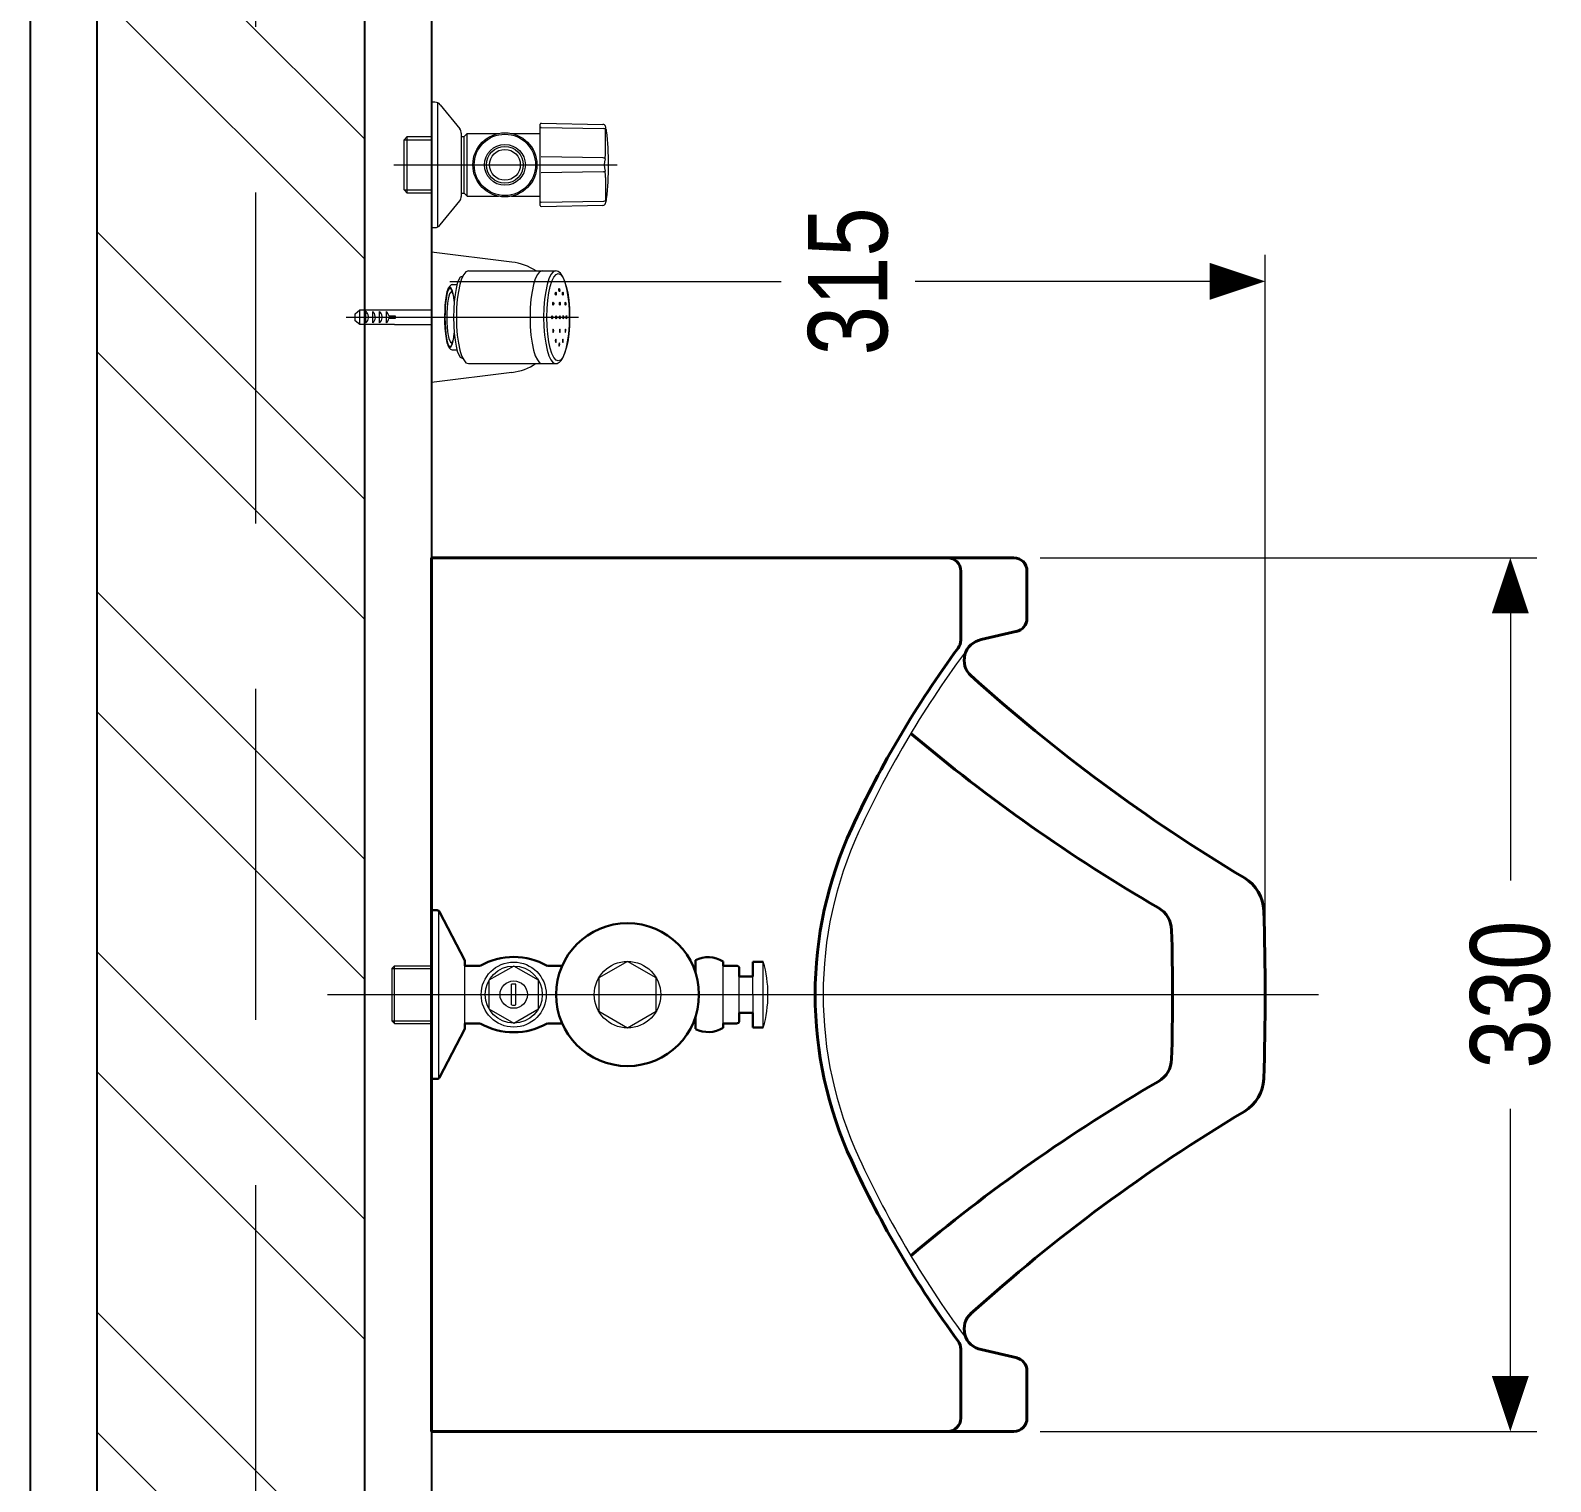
# Model space of a CAD drawing. Header units: inches. Extents: x 3 to 218426, y 2 to 56473.
# Drawn here: x 35392 to 35966, y 21539 to 22087 of the extents above; entities that cross this region are included whole.
import ezdxf

# ---------------------------------------------------------------- set-up
doc = ezdxf.new("R2010")
doc.units = ezdxf.units.IN
doc.header["$MEASUREMENT"] = 0
doc.linetypes.add('CENTER', pattern=[50.8, 31.75, -6.35, 6.35, -6.35])
doc.linetypes.add('HIDDEN2', pattern=[0.1875, 0.125, -0.0625])
for name, color, linetype, lineweight in [('AS', 8, 'HIDDEN2', 5), ('BODY', 7, 'Continuous', 40), ('BODY2', 7, 'Continuous', 15), ('CENTER', 9, 'CENTER', 0), ('Dimensi', 252, 'Continuous', 9), ('FITTING', 7, 'Continuous', 13), ('FITTING2', 7, 'Continuous', 30), ('FITTING3', 7, 'Continuous', 0), ('HATCH', 8, 'Continuous', 5), ('LT-2$0$0SANITARY', 134, 'Continuous', 9)]:
    doc.layers.add(name, color=color, linetype=linetype, lineweight=lineweight)
doc.layers.add('WALL', color=255, linetype='Continuous')
doc.styles.add('arial', font='arial.ttf', dxfattribs={"width": 0.8})

# ---------------------------------------------------------------- blocks, each defined once
blk = doc.blocks.new('*U16')
at = {"layer": 'HATCH'}
h = blk.add_hatch(dxfattribs=at)
h.set_pattern_fill('ANSI32', color=0, scale=10)
h.set_pattern_definition([(45, (-20295.84, -10567.46), (-67.3519, 67.3519), []), (45, (-20250.935, -10567.46), (-67.3519, 67.3519), [])])
h.paths.add_polyline_path([(-3332.89, 50), (-3332.89, -50), (-1705.79, -50), (-1705.79, 50)])
at = {"layer": 'WALL', "color": 0}
for points in [[(-3332.89, 75), (-1705.79, 75), (-1705.79, -75), (-3332.89, -75)], [(-3332.89, 50), (-1705.79, 50), (-1705.79, -50), (-3332.89, -50)]]:
    blk.add_lwpolyline(points, close=True, dxfattribs=at)
blk = doc.blocks.new('LT-2$0$JETWASHER')
at = {"layer": 'LT-2$0$0SANITARY'}
for p, q in [((-5087.13, -9302.66), (-5087.13, -9390.47)), ((-5089.89, -9307.76), (-5088.47, -9306)), ((-5089.89, -9307.76), (-5084.37, -9307.76)), ((-5089.89, -9320.92), (-5089.89, -9307.76)), ((-5088.47, -9306), (-5085.79, -9306)), ((-5085.79, -9306), (-5084.37, -9307.76)), ((-5084.37, -9307.76), (-5084.37, -9320.92)), ((-5089.27, -9310.11), (-5084.99, -9310.11)), ((-5089.27, -9312.69), (-5084.99, -9312.69)), ((-5089.27, -9315.26), (-5084.99, -9315.26)), ((-5089.27, -9317.83), (-5084.99, -9317.83)), ((-5087.64, -9321.19), (-5087.64, -9318.77)), ((-5087.64, -9320.46), (-5086.61, -9320.46)), ((-5086.61, -9318.77), (-5086.61, -9321.19)), ((-5089.96, -9334.82), (-5089.96, -9320.92)), ((-5089.96, -9320.92), (-5089.89, -9320.92)), ((-5086.61, -9321.19), (-5087.64, -9321.19)), ((-5084.37, -9320.92), (-5084.3, -9320.92)), ((-5084.3, -9320.92), (-5084.3, -9334.82)), ((-5040.2, -9325.74), (-5038.99, -9324.53)), ((-5040.2, -9325.74), (-5018.9, -9325.74)), ((-5040.2, -9334.82), (-5040.2, -9325.74)), ((-5038.99, -9324.53), (-5038.99, -9334.82)), ((-5038.99, -9324.53), (-5020.12, -9324.53)), ((-5029.55, -9320.69), (-5029.55, -9405)), ((-5020.12, -9324.53), (-5020.12, -9334.82)), ((-5020.12, -9324.53), (-5018.9, -9325.74)), ((-5018.9, -9325.74), (-5018.9, -9334.82)), ((-5107.97, -9365.27), (-5111.7, -9334.82)), ((-5111.7, -9334.82), (-5062.56, -9334.82)), ((-5066.29, -9365.27), (-5062.56, -9334.82)), ((-5005.88, -9334.82), (-5053.23, -9334.82)), ((-5053.23, -9334.82), (-5053.23, -9336.16)), ((-5052.97, -9337.27), (-5006.13, -9337.27)), ((-5005.88, -9336.16), (-5005.88, -9334.82)), ((-5099.48, -9342.99), (-5099.48, -9344.5)), ((-5074.78, -9342.99), (-5074.78, -9344.5)), ((-5052.27, -9338.16), (-5043.13, -9345.57)), ((-5006.83, -9338.16), (-5015.98, -9345.57)), ((-5104.63, -9348.8), (-5104.63, -9381.78)), ((-5102.57, -9346.4), (-5102.57, -9346.66)), ((-5071.69, -9346.4), (-5071.69, -9346.66)), ((-5069.63, -9348.8), (-5069.63, -9381.78)), ((-5017.6, -9346.14), (-5041.51, -9346.14)), ((-5040.2, -9347.17), (-5041.39, -9348.35)), ((-5041.39, -9348.35), (-5017.71, -9348.35)), ((-5041.39, -9348.35), (-5041.39, -9360.13)), ((-5040.2, -9346.14), (-5040.2, -9347.17)), ((-5040.2, -9347.17), (-5018.9, -9347.17)), ((-5018.9, -9346.14), (-5018.9, -9347.17)), ((-5018.9, -9347.17), (-5017.71, -9348.35)), ((-5017.71, -9348.35), (-5017.71, -9360.13)), ((-5041.39, -9365.09), (-5041.39, -9375.99)), ((-5017.71, -9365.09), (-5017.71, -9375.99)), ((-5045.25, -9376.3), (-5044.84, -9399.65)), ((-5044.94, -9375.99), (-5014.16, -9375.99)), ((-5043.7, -9376.3), (-5043.28, -9400.04)), ((-5032.17, -9399.77), (-5032.57, -9376.29)), ((-5026.93, -9399.77), (-5026.53, -9376.29)), ((-5015.4, -9376.3), (-5015.82, -9400.04)), ((-5013.85, -9376.3), (-5014.26, -9399.65)), ((-5042.82, -9400.89), (-5043.51, -9400.77)), ((-5034.31, -9400.59), (-5042.9, -9400.59)), ((-5024.79, -9400.59), (-5016.2, -9400.59)), ((-5016.29, -9400.89), (-5015.6, -9400.77))]:
    blk.add_line(p, q, dxfattribs=at)
for points in [[(-5089.27, -9310.11), (-5088.25, -9311.3), (-5086.46, -9311.43), (-5085.28, -9310.4)], [(-5089.27, -9312.69), (-5088.25, -9313.87), (-5086.46, -9314), (-5085.28, -9312.98)], [(-5085.28, -9310.4), (-5085.17, -9310.31), (-5085.08, -9310.22), (-5084.99, -9310.11)], [(-5085.28, -9312.98), (-5085.17, -9312.89), (-5085.08, -9312.79), (-5084.99, -9312.69)], [(-5089.27, -9315.26), (-5088.25, -9316.44), (-5086.46, -9316.57), (-5085.28, -9315.55)], [(-5089.27, -9317.83), (-5088.85, -9318.32), (-5088.28, -9318.65), (-5087.64, -9318.77)], [(-5086.61, -9318.77), (-5085.98, -9318.65), (-5085.41, -9318.32), (-5084.99, -9317.83)], [(-5085.28, -9315.55), (-5085.17, -9315.46), (-5085.08, -9315.36), (-5084.99, -9315.26)], [(-5053.23, -9336.16), (-5053.23, -9336.94), (-5052.87, -9337.67), (-5052.27, -9338.16)], [(-5006.83, -9338.16), (-5006.23, -9337.67), (-5005.88, -9336.94), (-5005.88, -9336.16)], [(-5097.9, -9341.15), (-5099.63, -9342.03), (-5097.67, -9343), (-5093.16, -9343.49)], [(-5098.93, -9341.8), (-5099.27, -9342.1), (-5099.47, -9342.53), (-5099.48, -9342.99)], [(-5097.76, -9341.08), (-5098.19, -9341.25), (-5098.58, -9341.5), (-5098.93, -9341.8)], [(-5096.4, -9340.84), (-5098.79, -9341.49), (-5098.79, -9342.31), (-5096.4, -9342.96)], [(-5091.22, -9339.94), (-5094.23, -9340.14), (-5096.6, -9340.55), (-5097.76, -9341.08)], [(-5096.05, -9341.75), (-5096.98, -9342.17), (-5096.98, -9342.63), (-5096.05, -9343.04)], [(-5081.09, -9340.28), (-5086.21, -9339.69), (-5093.07, -9339.95), (-5096.4, -9340.84)], [(-5083.53, -9340.8), (-5088.46, -9340.45), (-5094.07, -9340.87), (-5096.05, -9341.75)], [(-5076.5, -9341.08), (-5078.76, -9340.05), (-5085.35, -9339.54), (-5091.22, -9339.94)], [(-5078.21, -9343.04), (-5076.22, -9342.16), (-5078.61, -9341.16), (-5083.53, -9340.8)], [(-5081.1, -9343.49), (-5076.6, -9343), (-5074.63, -9342.03), (-5076.35, -9341.15)], [(-5077.86, -9342.96), (-5074.53, -9342.06), (-5075.97, -9340.86), (-5081.09, -9340.28)], [(-5075.33, -9341.8), (-5075.68, -9341.5), (-5076.07, -9341.25), (-5076.5, -9341.08)], [(-5074.78, -9342.99), (-5074.79, -9342.53), (-5074.99, -9342.1), (-5075.33, -9341.8)], [(-5043.13, -9345.57), (-5042.67, -9345.94), (-5042.1, -9346.14), (-5041.51, -9346.14)], [(-5017.6, -9346.14), (-5017.01, -9346.14), (-5016.43, -9345.94), (-5015.98, -9345.57)], [(-5107.97, -9365.27), (-5107.59, -9368.52), (-5106.44, -9371.64), (-5104.63, -9374.36)], [(-5069.63, -9374.36), (-5067.82, -9371.64), (-5066.67, -9368.52), (-5066.29, -9365.27)], [(-5044.94, -9375.99), (-5045.11, -9375.99), (-5045.25, -9376.13), (-5045.25, -9376.3)], [(-5043.39, -9375.99), (-5043.56, -9375.99), (-5043.7, -9376.13), (-5043.7, -9376.3)], [(-5015.4, -9376.3), (-5015.4, -9376.13), (-5015.54, -9375.99), (-5015.71, -9375.99)], [(-5013.85, -9376.3), (-5013.84, -9376.13), (-5013.98, -9375.99), (-5014.15, -9375.99)], [(-5104.63, -9381.78), (-5104.62, -9382.13), (-5104.54, -9382.48), (-5104.38, -9382.79)], [(-5104.38, -9382.79), (-5103.13, -9385.48), (-5094.4, -9387.37), (-5084.87, -9387.02)], [(-5097.41, -9383), (-5097.76, -9382.98), (-5098.04, -9383.03), (-5098.05, -9383.11)], [(-5096.8, -9383.19), (-5096.79, -9383.1), (-5097.07, -9383.02), (-5097.41, -9383)], [(-5096.67, -9381.8), (-5096.68, -9381.9), (-5096.4, -9381.99), (-5096.05, -9382.01)], [(-5096.05, -9382.01), (-5095.71, -9382.03), (-5095.42, -9381.96), (-5095.42, -9381.86)], [(-5091.65, -9383.35), (-5091.65, -9383.26), (-5091.93, -9383.19), (-5092.27, -9383.18)], [(-5084.87, -9387.02), (-5077.05, -9386.73), (-5070.9, -9385), (-5069.88, -9382.79)], [(-5082.61, -9383.35), (-5082.61, -9383.26), (-5082.33, -9383.19), (-5081.99, -9383.18)], [(-5078.84, -9381.86), (-5078.85, -9381.76), (-5078.57, -9381.67), (-5078.22, -9381.65)], [(-5078.21, -9382.01), (-5078.55, -9382.03), (-5078.84, -9381.96), (-5078.84, -9381.86)], [(-5078.22, -9381.65), (-5077.88, -9381.63), (-5077.59, -9381.7), (-5077.59, -9381.8)], [(-5077.59, -9381.8), (-5077.58, -9381.9), (-5077.86, -9381.99), (-5078.21, -9382.01)], [(-5076.83, -9383.31), (-5077.17, -9383.33), (-5077.46, -9383.28), (-5077.46, -9383.19)], [(-5076.21, -9383.11), (-5076.21, -9383.2), (-5076.48, -9383.29), (-5076.83, -9383.31)], [(-5069.88, -9382.79), (-5069.72, -9382.48), (-5069.64, -9382.13), (-5069.63, -9381.78)], [(-5096.04, -9384.34), (-5096.39, -9384.33), (-5096.67, -9384.39), (-5096.67, -9384.47)], [(-5096.67, -9384.47), (-5096.67, -9384.56), (-5096.4, -9384.63), (-5096.05, -9384.65)], [(-5096.05, -9384.65), (-5095.7, -9384.66), (-5095.42, -9384.6), (-5095.42, -9384.52)], [(-5095.42, -9384.52), (-5095.41, -9384.43), (-5095.69, -9384.36), (-5096.04, -9384.34)], [(-5092.27, -9385.33), (-5092.62, -9385.32), (-5092.9, -9385.37), (-5092.9, -9385.44)], [(-5092.9, -9385.44), (-5092.9, -9385.51), (-5092.63, -9385.58), (-5092.28, -9385.59)], [(-5092.28, -9385.59), (-5091.93, -9385.6), (-5091.65, -9385.56), (-5091.65, -9385.48)], [(-5091.65, -9385.48), (-5091.65, -9385.41), (-5091.93, -9385.34), (-5092.27, -9385.33)], [(-5082.61, -9385.48), (-5082.61, -9385.41), (-5082.33, -9385.34), (-5081.99, -9385.33)], [(-5081.98, -9385.59), (-5082.33, -9385.6), (-5082.61, -9385.56), (-5082.61, -9385.48)], [(-5081.99, -9385.33), (-5081.64, -9385.32), (-5081.36, -9385.37), (-5081.36, -9385.44)], [(-5081.36, -9385.44), (-5081.36, -9385.51), (-5081.63, -9385.58), (-5081.98, -9385.59)], [(-5078.84, -9384.52), (-5078.84, -9384.43), (-5078.57, -9384.36), (-5078.22, -9384.34)], [(-5078.22, -9384.34), (-5077.87, -9384.33), (-5077.59, -9384.39), (-5077.59, -9384.47)], [(-5044.85, -9399.65), (-5044.83, -9400.12), (-5044.51, -9400.52), (-5044.07, -9400.65)], [(-5044.07, -9400.65), (-5043.88, -9400.7), (-5043.7, -9400.74), (-5043.51, -9400.77)], [(-5043.28, -9400.04), (-5043.27, -9400.56), (-5042.88, -9401), (-5042.36, -9401.05)], [(-5034.31, -9400.59), (-5033.5, -9400.59), (-5032.69, -9400.55), (-5031.88, -9400.46)], [(-5032.17, -9399.77), (-5032.16, -9400.03), (-5032.06, -9400.28), (-5031.88, -9400.46)], [(-5027.22, -9400.46), (-5028.74, -9400.03), (-5030.36, -9400.03), (-5031.88, -9400.46)], [(-5027.22, -9400.46), (-5027.04, -9400.28), (-5026.94, -9400.03), (-5026.93, -9399.77)], [(-5027.22, -9400.46), (-5026.41, -9400.55), (-5025.6, -9400.59), (-5024.79, -9400.59)], [(-5016.74, -9401.05), (-5016.22, -9401), (-5015.83, -9400.56), (-5015.82, -9400.04)], [(-5015.6, -9400.77), (-5015.41, -9400.74), (-5015.22, -9400.7), (-5015.04, -9400.65)], [(-5015.04, -9400.65), (-5014.59, -9400.52), (-5014.27, -9400.12), (-5014.26, -9399.65)], [(-5042.36, -9401.05), (-5033.84, -9401.95), (-5025.26, -9401.95), (-5016.74, -9401.05)]]:
    blk.add_open_spline(points, degree=3, dxfattribs=at)
for points, knots in [([(-5071.69, -9346.4), (-5071.69, -9344.66), (-5078.6, -9343.24), (-5087.13, -9343.24), (-5095.66, -9343.24), (-5102.57, -9344.66), (-5102.57, -9346.4)], [0, 0, 0, 0, 1, 1, 1, 2, 2, 2, 2]), ([(-5069.63, -9348.8), (-5069.63, -9346.29), (-5077.47, -9344.27), (-5087.13, -9344.27), (-5096.79, -9344.27), (-5104.63, -9346.29), (-5104.63, -9348.8)], [0, 0, 0, 0, 1, 1, 1, 2, 2, 2, 2]), ([(-5017.46, -9362.61), (-5017.46, -9355.93), (-5022.87, -9350.51), (-5029.55, -9350.51), (-5036.23, -9350.51), (-5041.64, -9355.93), (-5041.64, -9362.61), (-5041.64, -9369.29), (-5036.23, -9374.7), (-5029.55, -9374.7), (-5022.87, -9374.7), (-5017.46, -9369.29), (-5017.46, -9362.61), (-5017.46, -9362.61), (-5017.46, -9362.61), (-5017.46, -9362.61)], [0, 0, 0, 0, 1, 1, 1, 2, 2, 2, 3, 3, 3, 4, 4, 4, 5, 5, 5, 5]), ([(-5017.97, -9362.61), (-5017.97, -9356.21), (-5023.16, -9351.03), (-5029.55, -9351.03), (-5035.95, -9351.03), (-5041.13, -9356.21), (-5041.13, -9362.61), (-5041.13, -9369), (-5035.95, -9374.19), (-5029.55, -9374.19), (-5023.16, -9374.19), (-5017.97, -9369), (-5017.97, -9362.61), (-5017.97, -9362.61), (-5017.97, -9362.61), (-5017.97, -9362.61)], [0, 0, 0, 0, 1, 1, 1, 2, 2, 2, 3, 3, 3, 4, 4, 4, 5, 5, 5, 5]), ([(-5021.83, -9362.61), (-5021.83, -9358.35), (-5025.29, -9354.89), (-5029.55, -9354.89), (-5033.81, -9354.89), (-5037.27, -9358.35), (-5037.27, -9362.61), (-5037.27, -9366.87), (-5033.81, -9370.33), (-5029.55, -9370.33), (-5025.29, -9370.33), (-5021.83, -9366.87), (-5021.83, -9362.61), (-5021.83, -9362.61), (-5021.83, -9362.61), (-5021.83, -9362.61)], [0, 0, 0, 0, 1, 1, 1, 2, 2, 2, 3, 3, 3, 4, 4, 4, 5, 5, 5, 5]), ([(-5022.6, -9362.61), (-5022.6, -9358.77), (-5025.71, -9355.66), (-5029.55, -9355.66), (-5033.39, -9355.66), (-5036.5, -9358.77), (-5036.5, -9362.61), (-5036.5, -9366.45), (-5033.39, -9369.56), (-5029.55, -9369.56), (-5025.71, -9369.56), (-5022.6, -9366.45), (-5022.6, -9362.61), (-5022.6, -9362.61), (-5022.6, -9362.61), (-5022.6, -9362.61)], [0, 0, 0, 0, 1, 1, 1, 2, 2, 2, 3, 3, 3, 4, 4, 4, 5, 5, 5, 5]), ([(-5023.73, -9362.61), (-5023.73, -9359.4), (-5026.34, -9356.79), (-5029.55, -9356.79), (-5032.76, -9356.79), (-5035.37, -9359.4), (-5035.37, -9362.61), (-5035.37, -9365.82), (-5032.76, -9368.43), (-5029.55, -9368.43), (-5026.34, -9368.43), (-5023.73, -9365.82), (-5023.73, -9362.61), (-5023.73, -9362.61), (-5023.73, -9362.61), (-5023.73, -9362.61)], [0, 0, 0, 0, 1, 1, 1, 2, 2, 2, 3, 3, 3, 4, 4, 4, 5, 5, 5, 5]), ([(-5069.63, -9376.63), (-5069.63, -9374.13), (-5077.47, -9372.11), (-5087.13, -9372.11), (-5096.79, -9372.11), (-5104.63, -9374.13), (-5104.63, -9376.63)], [0, 0, 0, 0, 1, 1, 1, 2, 2, 2, 2]), ([(-5069.63, -9381.78), (-5069.63, -9379.28), (-5077.47, -9377.25), (-5087.13, -9377.25), (-5096.79, -9377.25), (-5104.63, -9379.28), (-5104.63, -9381.78)], [0, 0, 0, 0, 1, 1, 1, 2, 2, 2, 2]), ([(-5103.63, -9382.78), (-5103.63, -9385.14), (-5096.24, -9387.06), (-5087.13, -9387.06), (-5078.02, -9387.06), (-5070.63, -9385.14), (-5070.63, -9382.78), (-5070.63, -9380.41), (-5078.02, -9378.5), (-5087.13, -9378.5), (-5096.24, -9378.5), (-5103.63, -9380.41), (-5103.63, -9382.78)], [0, 0, 0, 0, 1, 1, 1, 2, 2, 2, 3, 3, 3, 4, 4, 4, 4]), ([(-5098.05, -9383.11), (-5098.05, -9383.2), (-5097.78, -9383.29), (-5097.43, -9383.31), (-5097.09, -9383.33), (-5096.8, -9383.28), (-5096.8, -9383.19)], [0, 0, 0, 0, 1, 1, 1, 2, 2, 2, 2]), ([(-5095.42, -9381.86), (-5095.41, -9381.76), (-5095.69, -9381.67), (-5096.04, -9381.65), (-5096.38, -9381.63), (-5096.67, -9381.7), (-5096.67, -9381.8)], [0, 0, 0, 0, 1, 1, 1, 2, 2, 2, 2]), ([(-5092.9, -9380.84), (-5092.91, -9380.94), (-5092.63, -9381.03), (-5092.28, -9381.04), (-5091.93, -9381.05), (-5091.65, -9380.97), (-5091.65, -9380.87)], [0, 0, 0, 0, 1, 1, 1, 2, 2, 2, 2]), ([(-5091.65, -9380.87), (-5091.65, -9380.76), (-5091.93, -9380.67), (-5092.27, -9380.66), (-5092.62, -9380.66), (-5092.9, -9380.73), (-5092.9, -9380.84)], [2, 2, 2, 2, 3, 3, 3, 4, 4, 4, 4]), ([(-5092.27, -9383.18), (-5092.62, -9383.17), (-5092.9, -9383.23), (-5092.9, -9383.32), (-5092.9, -9383.41), (-5092.63, -9383.49), (-5092.28, -9383.5), (-5091.94, -9383.51), (-5091.66, -9383.44), (-5091.65, -9383.35)], [1, 1, 1, 1, 2, 2, 2, 3, 3, 3, 4, 4, 4, 4]), ([(-5087.76, -9380.5), (-5087.76, -9380.6), (-5087.48, -9380.69), (-5087.13, -9380.69), (-5086.78, -9380.69), (-5086.5, -9380.6), (-5086.5, -9380.5), (-5086.5, -9380.39), (-5086.78, -9380.3), (-5087.13, -9380.3), (-5087.48, -9380.3), (-5087.76, -9380.39), (-5087.76, -9380.5)], [0, 0, 0, 0, 1, 1, 1, 2, 2, 2, 3, 3, 3, 4, 4, 4, 4]), ([(-5087.75, -9382.01), (-5087.75, -9382.1), (-5087.47, -9382.18), (-5087.13, -9382.18), (-5086.79, -9382.18), (-5086.51, -9382.1), (-5086.51, -9382.01), (-5086.51, -9381.91), (-5086.79, -9381.83), (-5087.13, -9381.83), (-5087.47, -9381.83), (-5087.75, -9381.91), (-5087.75, -9382.01)], [0, 0, 0, 0, 1, 1, 1, 2, 2, 2, 3, 3, 3, 4, 4, 4, 4]), ([(-5087.73, -9383.4), (-5087.73, -9383.48), (-5087.46, -9383.56), (-5087.13, -9383.56), (-5086.8, -9383.56), (-5086.53, -9383.48), (-5086.53, -9383.4), (-5086.53, -9383.31), (-5086.8, -9383.23), (-5087.13, -9383.23), (-5087.46, -9383.23), (-5087.73, -9383.31), (-5087.73, -9383.4)], [0, 0, 0, 0, 1, 1, 1, 2, 2, 2, 3, 3, 3, 4, 4, 4, 4]), ([(-5082.61, -9380.87), (-5082.61, -9380.76), (-5082.33, -9380.67), (-5081.99, -9380.66), (-5081.64, -9380.66), (-5081.36, -9380.73), (-5081.36, -9380.84)], [2, 2, 2, 2, 3, 3, 3, 4, 4, 4, 4]), ([(-5081.36, -9380.84), (-5081.35, -9380.94), (-5081.63, -9381.03), (-5081.98, -9381.04), (-5082.33, -9381.05), (-5082.61, -9380.97), (-5082.61, -9380.87)], [0, 0, 0, 0, 1, 1, 1, 2, 2, 2, 2]), ([(-5081.99, -9383.18), (-5081.64, -9383.17), (-5081.36, -9383.23), (-5081.36, -9383.32), (-5081.36, -9383.41), (-5081.63, -9383.49), (-5081.98, -9383.5), (-5082.32, -9383.51), (-5082.6, -9383.44), (-5082.61, -9383.35)], [1, 1, 1, 1, 2, 2, 2, 3, 3, 3, 4, 4, 4, 4]), ([(-5077.46, -9383.19), (-5077.47, -9383.1), (-5077.19, -9383.02), (-5076.85, -9383), (-5076.5, -9382.98), (-5076.22, -9383.03), (-5076.21, -9383.11)], [2, 2, 2, 2, 3, 3, 3, 4, 4, 4, 4]), ([(-5087.76, -9385.82), (-5087.76, -9385.9), (-5087.48, -9385.96), (-5087.13, -9385.96), (-5086.78, -9385.96), (-5086.5, -9385.9), (-5086.5, -9385.82), (-5086.5, -9385.75), (-5086.78, -9385.69), (-5087.13, -9385.69), (-5087.48, -9385.69), (-5087.76, -9385.75), (-5087.76, -9385.82)], [0, 0, 0, 0, 1, 1, 1, 2, 2, 2, 3, 3, 3, 4, 4, 4, 4]), ([(-5087.75, -9384.67), (-5087.75, -9384.75), (-5087.47, -9384.82), (-5087.13, -9384.82), (-5086.79, -9384.82), (-5086.51, -9384.75), (-5086.51, -9384.67), (-5086.51, -9384.59), (-5086.79, -9384.52), (-5087.13, -9384.52), (-5087.47, -9384.52), (-5087.75, -9384.59), (-5087.75, -9384.67)], [0, 0, 0, 0, 1, 1, 1, 2, 2, 2, 3, 3, 3, 4, 4, 4, 4]), ([(-5077.59, -9384.47), (-5077.59, -9384.56), (-5077.86, -9384.63), (-5078.21, -9384.65), (-5078.56, -9384.66), (-5078.84, -9384.6), (-5078.84, -9384.52)], [0, 0, 0, 0, 1, 1, 1, 2, 2, 2, 2])]:
    blk.add_open_spline(points, degree=3, knots=knots, dxfattribs=at)
blk = doc.blocks.new('p')
at = {"layer": 'Dimensi'}
blk.add_line((-3, 0), (-5, 0), dxfattribs=at)
blk.add_lwpolyline([(0, 0, 0, 2, 0), (-3, 0, 2, 2, 0)], format="xyseb", dxfattribs=at)
blk = doc.blocks.new('A$C6dab2257')
at = {"layer": 'BODY'}
for p, q in [((0.03927, 0.33), (0.25927, 0.33)), ((0.03927, 0), (0.03927, 0.33)), ((0.23927, 0.29887), (0.23927, 0.325)), ((0.26427, 0.30707), (0.26427, 0.325)), ((0.26053, 0.30223), (0.24699, 0.29908)), ((0.23927, 0.03113), (0.23927, 0.005)), ((0.26053, 0.02777), (0.24699, 0.03092)), ((0.26427, 0.02293), (0.26427, 0.005)), ((0.03927, 0), (0.25927, 0))]:
    blk.add_line(p, q, dxfattribs=at)
for centre, radius, start, end in [((0.23427, 0.325), 0.005, 0, 90), ((0.25927, 0.325), 0.005, 0, 90), ((0.25927, 0.30707), 0.005, 281.65929, 0), ((0.23427, 0.29887), 0.005, 323.59882, 0), ((0.24847, 0.2913), 0.00792, 100.77073, 227.95047), ((0.5522, 0.06447), 0.39, 143.59882, 155.23511), ((0.68522, 0.77551), 0.66, 227.92638, 239.1138), ((0.64569, 0.76833), 0.66, 229.8794, 239.82624), ((0.33427, 0.165), 0.15, 155.23511, 204.76489), ((0.33872, 0.19623), 0.015, 2.02253, 59.1138), ((0.30893, 0.18912), 0.01, 1.60687, 59.82624), ((-0.54573, 0.165), 0.9, 357.97747, 2.02253), ((-0.55073, 0.165), 0.87, 358.39313, 1.60687), ((0.30893, 0.14088), 0.01, 300.17376, 358.39313), ((0.64569, -0.43833), 0.66, 120.17376, 130.1206), ((0.33872, 0.13377), 0.015, 300.8862, 357.97747), ((0.68522, -0.44551), 0.66, 120.8862, 132.07362), ((0.5522, 0.26553), 0.39, 204.76489, 216.40118), ((0.24847, 0.0387), 0.00792, 132.04953, 259.22927), ((0.23427, 0.03113), 0.005, 0, 36.40118), ((0.25927, 0.02293), 0.005, 0, 78.34071), ((0.23427, 0.005), 0.005, 270, 0), ((0.25927, 0.005), 0.005, 270, 0)]:
    blk.add_arc(centre, radius, start, end, dxfattribs=at)
at = {"layer": 'BODY2'}
for centre, radius, start, end in [((0.5522, 0.06447), 0.387, 143.24617, 155.23511), ((0.33427, 0.165), 0.147, 155.23511, 204.76489), ((0.5522, 0.26553), 0.387, 204.76489, 216.75383)]:
    blk.add_arc(centre, radius, start, end, dxfattribs=at)
at = {"layer": 'CENTER'}
blk.add_line((0, 0.165), (0.37435, 0.165), dxfattribs=at)
at = {"layer": 'Dimensi'}
for p, q in [((0.35427, 0.175), (0.35427, 0.44441)), ((0.04627, 0.43441), (0.17144, 0.43441)), ((0.34727, 0.43441), (0.2221, 0.43441)), ((0.26927, 0.33), (0.45688, 0.33)), ((0.44688, 0.323), (0.44688, 0.20808)), ((0.44688, 0.007), (0.44688, 0.12192)), ((0.26927, 0), (0.45688, 0))]:
    blk.add_line(p, q, dxfattribs=at)
at = {"layer": 'FITTING'}
for p, q in [((0.03927, 0.13314), (0.03927, 0.19686)), ((0.0421, 0.13335), (0.0421, 0.19665)), ((0.02438, 0.17485), (0.02538, 0.17585)), ((0.02438, 0.17485), (0.03927, 0.17485)), ((0.02438, 0.17485), (0.02438, 0.15515)), ((0.02538, 0.17585), (0.03927, 0.17585)), ((0.02538, 0.15415), (0.02538, 0.17585)), ((0.05189, 0.15415), (0.05189, 0.17585)), ((0.1385, 0.1749), (0.13904, 0.1749)), ((0.14947, 0.15408), (0.14947, 0.17592)), ((0.15558, 0.15815), (0.15558, 0.17185)), ((0.16076, 0.165), (0.16076, 0.17185)), ((0.16076, 0.165), (0.16076, 0.15815)), ((0.02438, 0.15515), (0.02538, 0.15415)), ((0.02438, 0.15515), (0.03927, 0.15515)), ((0.1385, 0.1551), (0.13904, 0.1551)), ((0.02538, 0.15415), (0.03927, 0.15415))]:
    blk.add_line(p, q, dxfattribs=at)
for centre, radius in [((0.07038, 0.165), 0.01229), ((0.11338, 0.165), 0.01257)]:
    blk.add_circle(centre, radius, dxfattribs=at)
for centre, radius, start, end in [((0.08847, 0.18025), 0.0044, 270, 272.3782), ((0.1219, 0.165), 0.04454, 343.77464, 16.22536)]:
    blk.add_arc(centre, radius, start, end, dxfattribs=at)
at = {"layer": 'FITTING2'}
for p, q in [((0.03927, 0.19686), (0.04149, 0.19686)), ((0.05189, 0.17793), (0.04238, 0.19632)), ((0.05189, 0.17585), (0.05189, 0.17793)), ((0.05189, 0.17585), (0.05757, 0.17585)), ((0.08319, 0.17585), (0.08847, 0.17585)), ((0.13904, 0.1734), (0.13904, 0.17798)), ((0.14947, 0.17592), (0.14947, 0.17753)), ((0.14947, 0.17592), (0.15458, 0.17592)), ((0.15558, 0.17185), (0.15558, 0.17492)), ((0.16076, 0.17185), (0.16076, 0.17744)), ((0.16076, 0.17744), (0.16467, 0.17744)), ((0.15558, 0.17185), (0.16076, 0.17185)), ((0.13904, 0.15202), (0.13904, 0.1566)), ((0.15558, 0.15815), (0.16076, 0.15815)), ((0.15558, 0.15508), (0.15558, 0.15815)), ((0.16076, 0.15815), (0.16076, 0.15256)), ((0.05189, 0.15207), (0.04238, 0.13368)), ((0.05189, 0.15415), (0.05513, 0.15415)), ((0.05189, 0.15415), (0.05757, 0.15415)), ((0.05189, 0.15207), (0.05189, 0.15415)), ((0.08319, 0.15415), (0.08847, 0.15415)), ((0.14947, 0.15408), (0.15458, 0.15408)), ((0.14947, 0.15247), (0.14947, 0.15408)), ((0.16076, 0.15256), (0.16467, 0.15256)), ((0.03927, 0.13314), (0.04149, 0.13314))]:
    blk.add_line(p, q, dxfattribs=at)
blk.add_circle((0.11338, 0.165), 0.027, dxfattribs=at)
for centre, radius, start, end in [((0.04149, 0.19586), 0.001, 27.35427, 90), ((0.07038, 0.15351), 0.02571, 60.43663, 119.56337), ((0.14386, 0.16857), 0.01058, 57.90965, 117.08487), ((0.15458, 0.17492), 0.001, 0, 90), ((0.15458, 0.15508), 0.001, 270, 0), ((0.07038, 0.17649), 0.02571, 240.43663, 299.56337), ((0.14386, 0.16143), 0.01058, 242.91513, 302.09035), ((0.04149, 0.13414), 0.001, 270, 332.64573)]:
    blk.add_arc(centre, radius, start, end, dxfattribs=at)
at = {"layer": 'FITTING3'}
for p, q in [((0.07038, 0.17579), (0.06103, 0.1704)), ((0.07973, 0.1704), (0.07038, 0.17579)), ((0.11338, 0.17757), (0.10249, 0.17128)), ((0.12426, 0.17128), (0.11338, 0.17757)), ((0.16467, 0.15256), (0.16467, 0.17744)), ((0.06103, 0.1704), (0.06103, 0.1596)), ((0.06954, 0.1611), (0.06954, 0.1689)), ((0.07122, 0.1611), (0.07122, 0.1689)), ((0.07973, 0.1596), (0.07973, 0.1704)), ((0.10249, 0.17128), (0.10249, 0.15872)), ((0.12426, 0.15872), (0.12426, 0.17128)), ((0.06103, 0.1596), (0.07038, 0.15421)), ((0.07038, 0.15421), (0.07973, 0.1596)), ((0.10249, 0.15872), (0.11338, 0.15243)), ((0.11338, 0.15243), (0.12426, 0.15872))]:
    blk.add_line(p, q, dxfattribs=at)
for radius in [0.01079, 0.00517]:
    blk.add_circle((0.07038, 0.165), radius, dxfattribs=at)
for start, end in [(77.88626, 102.11374), (257.88626, 282.11374)]:
    blk.add_arc((0.07038, 0.165), 0.00398, start, end, dxfattribs=at)
at = {"layer": 'Dimensi', "xscale": 0.007000000000000001, "yscale": 0.007000000000000001, "zscale": 0.007000000000000001}
blk.add_blockref('p', (0.35427, 0.43441), dxfattribs=at)
for p, rotation in [((0.44688, 0.33), 90), ((0.44688, 0), 270)]:
    blk.add_blockref('p', p, dxfattribs=dict(at, rotation=rotation))
at = {"layer": 'Dimensi', "char_height": 0.03, "attachment_point": 5, "rotation": 90, "style": 'arial'}
for s, insert in [('\\A1;315', (0.19677, 0.43441)), ('\\A1;330', (0.44688, 0.165))]:
    blk.add_mtext(s, dxfattribs=dict(at, insert=insert))
blk = doc.blocks.new('GRID')
at = {"layer": 'AS', "ltscale": 1000}
blk.add_line((1824646.67, 42943.3), (1824646.67, 63784.83), dxfattribs=at)

msp = doc.modelspace()

# ---------------------------------------------------------------- block references
msp.add_blockref('GRID', (-1789169.87, -36979.91))
at = {"xscale": 1.009725849341427, "yscale": 1.009725849341427, "zscale": 1.009725849341427, "rotation": 270}
msp.add_blockref('*U16', (35467.43, 19164.57), dxfattribs=at)
at = {"xscale": 1000.000000000051, "yscale": 1000.000000000051, "zscale": 1000.000000000051}
msp.add_blockref('A$C6dab2257', (35503.89, 21557.89), dxfattribs=at)
at = {"layer": 'LT-2$0$0SANITARY', "rotation": 90}
msp.add_blockref('LT-2$0$JETWASHER', (26208.34, 27065.86), dxfattribs=at)

doc.saveas('drawing.dxf')
